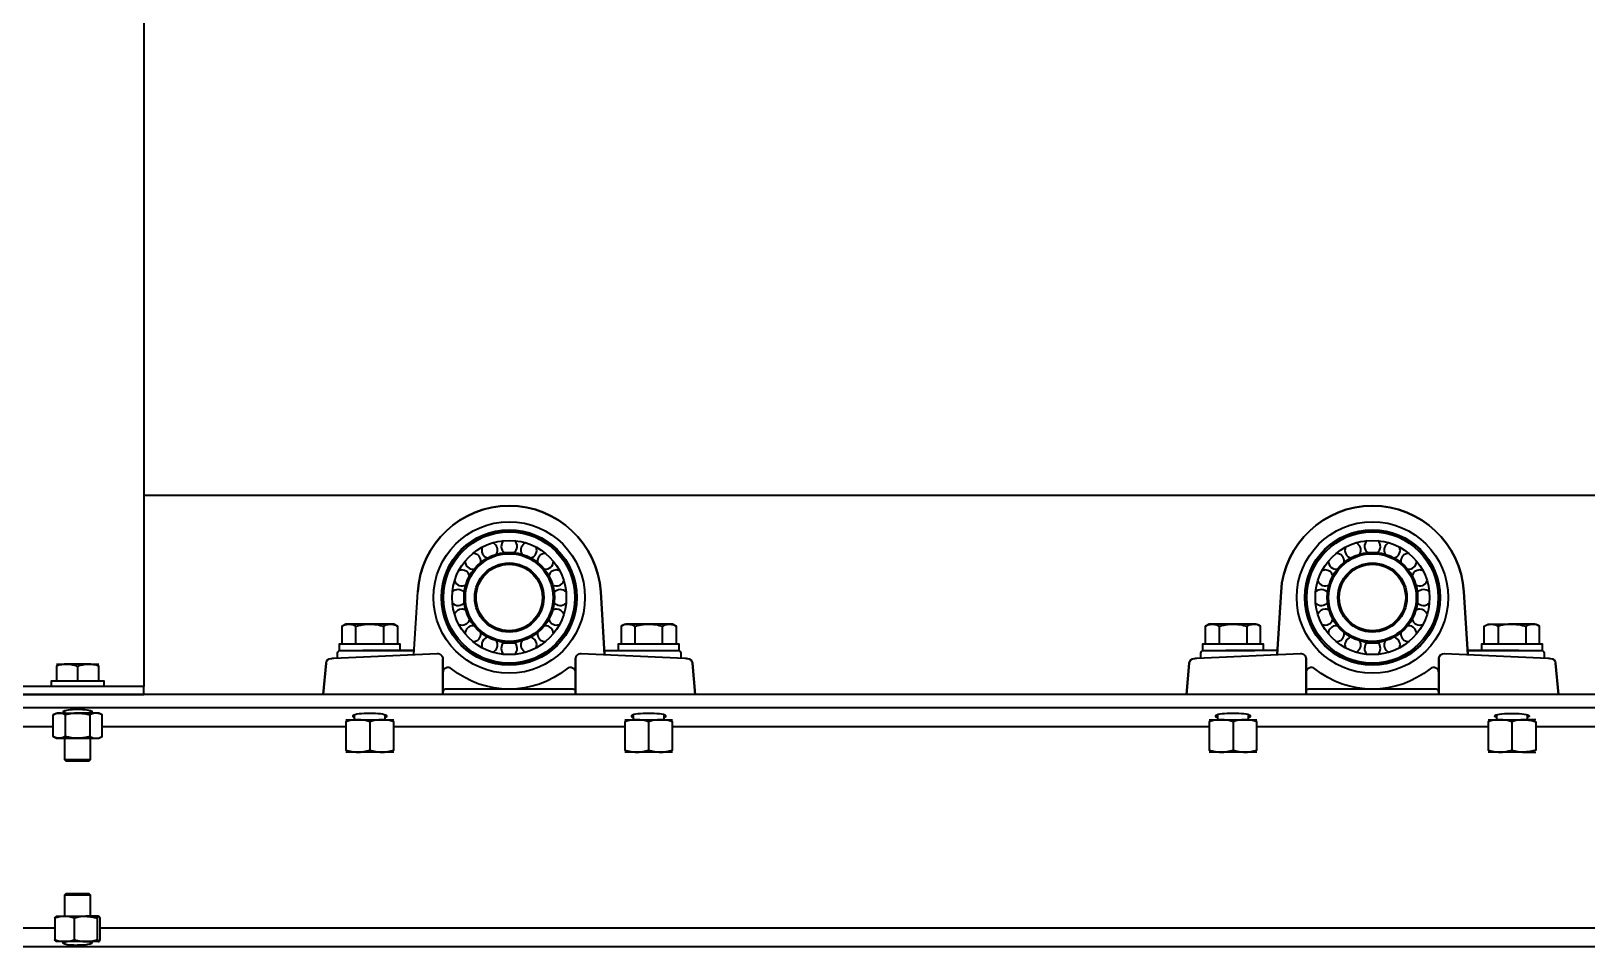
# Model space of a CAD drawing. Header units: millimetres. Extents: x -8400 to 8400, y -5940 to 5940.
# Drawn here: x -4664 to -4078, y 2646 to 2990 of the extents above; entities that cross this region are included whole.
import ezdxf

# ---------------------------------------------------------------- set-up
doc = ezdxf.new("R2010")
doc.units = ezdxf.units.MM
doc.layers.add('粗实线层', color=7, linetype='Continuous', lineweight=35)

msp = doc.modelspace()

# ---------------------------------------------------------------- linework, layer by layer
at = {"layer": '粗实线层', "linetype": 'Continuous', "lineweight": 35}
for points in [[(-4621.342, 3237.77), (-4621.342, 3237.668), (-4621.342, 3237.369), (-4621.342, 3236.892), (-4621.342, 3236.271), (-4621.342, 3235.547), (-4621.342, 3234.77), (-4621.342, 2746.77), (-4621.342, 2745.994), (-4621.342, 2745.27), (-4621.342, 2744.649), (-4621.342, 2744.172), (-4621.342, 2743.872), (-4621.342, 2743.771)], [(-4621.351, 2815.77), (-3751.358, 2815.77)], [(-4546.734, 2759.771), (-4546.734, 2766.467), (-4546.094, 2766.8), (-4545.448, 2767.054), (-4545.123, 2767.147), (-4544.796, 2767.215), (-4544.467, 2767.256), (-4544.136, 2767.27), (-4544.053, 2767.27), (-4543.971, 2767.267), (-4543.929, 2767.265), (-4543.888, 2767.262), (-4543.846, 2767.26), (-4543.805, 2767.256), (-4543.64, 2767.239), (-4543.475, 2767.215), (-4543.148, 2767.147), (-4542.822, 2767.053), (-4542.177, 2766.799), (-4541.538, 2766.467)], [(-4525.95, 2766.467), (-4527.342, 2767.27), (-4527.479, 2767.27), (-4527.885, 2767.27), (-4528.548, 2767.27), (-4529.448, 2767.27), (-4530.557, 2767.27), (-4531.842, 2767.27), (-4533.264, 2767.27), (-4534.779, 2767.27), (-4536.342, 2767.27), (-4537.905, 2767.27), (-4539.42, 2767.27), (-4540.842, 2767.27), (-4542.127, 2767.27), (-4543.236, 2767.27), (-4544.136, 2767.27), (-4544.799, 2767.27), (-4545.205, 2767.27), (-4545.342, 2767.27), (-4546.734, 2766.467)], [(-4541.538, 2759.771), (-4541.538, 2766.467), (-4540.901, 2766.642), (-4540.258, 2766.8), (-4540.096, 2766.836), (-4539.934, 2766.872), (-4539.772, 2766.906), (-4539.61, 2766.939), (-4539.285, 2767), (-4538.96, 2767.055), (-4538.308, 2767.148), (-4537.655, 2767.215), (-4536.999, 2767.256), (-4536.342, 2767.27), (-4535.682, 2767.256), (-4535.02, 2767.215), (-4534.937, 2767.207), (-4534.854, 2767.2), (-4534.771, 2767.192), (-4534.689, 2767.184), (-4534.524, 2767.166), (-4534.359, 2767.146), (-4534.031, 2767.102), (-4533.705, 2767.052), (-4533.057, 2766.935), (-4532.415, 2766.797), (-4531.778, 2766.641), (-4531.146, 2766.467), (-4531.146, 2759.771)], [(-4531.146, 2766.467), (-4530.506, 2766.8), (-4529.86, 2767.054), (-4529.535, 2767.147), (-4529.208, 2767.215), (-4528.879, 2767.256), (-4528.548, 2767.27), (-4528.465, 2767.27), (-4528.382, 2767.267), (-4528.341, 2767.265), (-4528.299, 2767.262), (-4528.258, 2767.26), (-4528.216, 2767.256), (-4528.051, 2767.239), (-4527.887, 2767.215), (-4527.559, 2767.147), (-4527.234, 2767.053), (-4526.588, 2766.799), (-4525.95, 2766.467), (-4525.95, 2759.771)], [(-4441.734, 2766.467), (-4440.342, 2767.27), (-4440.205, 2767.27), (-4439.799, 2767.27), (-4439.136, 2767.27), (-4439.467, 2767.256), (-4439.796, 2767.215), (-4440.123, 2767.147), (-4440.449, 2767.054), (-4441.094, 2766.8), (-4441.734, 2766.467), (-4441.734, 2759.771)], [(-4420.95, 2766.467), (-4422.342, 2767.27), (-4422.479, 2767.27), (-4422.885, 2767.27), (-4423.548, 2767.27), (-4424.448, 2767.27), (-4425.557, 2767.27), (-4426.842, 2767.27), (-4428.264, 2767.27), (-4429.779, 2767.27), (-4431.342, 2767.27), (-4432.905, 2767.27), (-4434.42, 2767.27), (-4435.842, 2767.27), (-4437.127, 2767.27), (-4438.236, 2767.27), (-4439.136, 2767.27), (-4439.053, 2767.27), (-4438.971, 2767.267), (-4438.929, 2767.265), (-4438.888, 2767.262), (-4438.846, 2767.26), (-4438.805, 2767.256), (-4438.64, 2767.239), (-4438.475, 2767.215), (-4438.148, 2767.147), (-4437.822, 2767.053), (-4437.177, 2766.799), (-4436.538, 2766.467), (-4436.538, 2759.771)], [(-4436.538, 2766.467), (-4435.901, 2766.642), (-4435.258, 2766.8), (-4435.096, 2766.836), (-4434.934, 2766.872), (-4434.772, 2766.906), (-4434.61, 2766.939), (-4434.285, 2767), (-4433.96, 2767.055), (-4433.308, 2767.148), (-4432.655, 2767.215), (-4431.999, 2767.256), (-4431.342, 2767.27), (-4430.682, 2767.256), (-4430.02, 2767.215), (-4429.937, 2767.207), (-4429.854, 2767.2), (-4429.771, 2767.192), (-4429.689, 2767.184), (-4429.524, 2767.166), (-4429.359, 2767.146), (-4429.031, 2767.102), (-4428.705, 2767.052), (-4428.057, 2766.935), (-4427.415, 2766.797), (-4426.778, 2766.641), (-4426.146, 2766.467)], [(-4426.146, 2759.771), (-4426.146, 2766.467), (-4425.506, 2766.8), (-4424.86, 2767.054), (-4424.535, 2767.147), (-4424.208, 2767.215), (-4423.879, 2767.256), (-4423.548, 2767.27), (-4423.465, 2767.27), (-4423.382, 2767.267), (-4423.341, 2767.265), (-4423.299, 2767.262), (-4423.258, 2767.26), (-4423.216, 2767.256), (-4423.051, 2767.239), (-4422.887, 2767.215), (-4422.559, 2767.147), (-4422.234, 2767.053), (-4421.588, 2766.799), (-4420.95, 2766.467), (-4420.95, 2759.771)], [(-4221.734, 2759.771), (-4221.734, 2766.467), (-4221.094, 2766.8), (-4220.448, 2767.054), (-4220.123, 2767.147), (-4219.796, 2767.215), (-4219.467, 2767.256), (-4219.136, 2767.27), (-4219.054, 2767.27), (-4218.971, 2767.267), (-4218.929, 2767.265), (-4218.888, 2767.262), (-4218.846, 2767.26), (-4218.805, 2767.256), (-4218.64, 2767.239), (-4218.475, 2767.215), (-4218.148, 2767.147), (-4217.822, 2767.053), (-4217.177, 2766.799), (-4216.538, 2766.467), (-4216.538, 2759.771)], [(-4200.95, 2759.771), (-4200.95, 2766.467), (-4201.588, 2766.799), (-4202.234, 2767.053), (-4202.559, 2767.147), (-4202.887, 2767.215), (-4203.051, 2767.239), (-4203.216, 2767.256), (-4203.258, 2767.26), (-4203.299, 2767.262), (-4203.341, 2767.265), (-4203.382, 2767.267), (-4203.465, 2767.27), (-4203.548, 2767.27), (-4204.448, 2767.27), (-4205.557, 2767.27), (-4206.842, 2767.27), (-4208.264, 2767.27), (-4209.779, 2767.27), (-4211.342, 2767.27), (-4212.905, 2767.27), (-4214.42, 2767.27), (-4215.842, 2767.27), (-4217.127, 2767.27), (-4218.236, 2767.27), (-4219.136, 2767.27), (-4219.799, 2767.27), (-4220.205, 2767.27), (-4220.342, 2767.27), (-4221.734, 2766.467)], [(-4216.538, 2766.467), (-4215.901, 2766.642), (-4215.258, 2766.8), (-4215.096, 2766.836), (-4214.934, 2766.872), (-4214.772, 2766.906), (-4214.61, 2766.939), (-4214.285, 2767), (-4213.96, 2767.055), (-4213.308, 2767.148), (-4212.655, 2767.215), (-4211.999, 2767.256), (-4211.342, 2767.27), (-4210.682, 2767.256), (-4210.02, 2767.215), (-4209.937, 2767.207), (-4209.854, 2767.2), (-4209.771, 2767.192), (-4209.689, 2767.184), (-4209.524, 2767.166), (-4209.359, 2767.146), (-4209.031, 2767.102), (-4208.705, 2767.052), (-4208.057, 2766.935), (-4207.415, 2766.797), (-4206.778, 2766.641), (-4206.146, 2766.467), (-4206.146, 2759.771)], [(-4206.146, 2766.467), (-4205.506, 2766.8), (-4204.86, 2767.054), (-4204.535, 2767.147), (-4204.208, 2767.215), (-4203.879, 2767.256), (-4203.548, 2767.27), (-4202.885, 2767.27), (-4202.479, 2767.27), (-4202.342, 2767.27), (-4200.95, 2766.467)], [(-4116.734, 2766.467), (-4115.342, 2767.27), (-4115.205, 2767.27), (-4114.799, 2767.27), (-4114.136, 2767.27), (-4113.236, 2767.27), (-4112.127, 2767.27), (-4110.842, 2767.27), (-4109.42, 2767.27), (-4107.905, 2767.27), (-4106.342, 2767.27), (-4107, 2767.256), (-4107.655, 2767.215), (-4108.308, 2767.148), (-4108.96, 2767.055), (-4109.285, 2767), (-4109.61, 2766.939), (-4109.772, 2766.906), (-4109.934, 2766.872), (-4110.096, 2766.836), (-4110.258, 2766.8), (-4110.901, 2766.642), (-4111.538, 2766.467), (-4111.538, 2759.771)], [(-4116.734, 2759.771), (-4116.734, 2766.467), (-4116.094, 2766.8), (-4115.449, 2767.054), (-4115.123, 2767.147), (-4114.796, 2767.215), (-4114.467, 2767.256), (-4114.136, 2767.27), (-4114.053, 2767.27), (-4113.971, 2767.267), (-4113.929, 2767.265), (-4113.888, 2767.262), (-4113.846, 2767.26), (-4113.805, 2767.256), (-4113.64, 2767.239), (-4113.475, 2767.215), (-4113.148, 2767.147), (-4112.822, 2767.053), (-4112.177, 2766.799), (-4111.538, 2766.467)], [(-4095.95, 2759.771), (-4095.95, 2766.467), (-4096.588, 2766.799), (-4097.234, 2767.053), (-4097.559, 2767.147), (-4097.887, 2767.215), (-4098.051, 2767.239), (-4098.216, 2767.256), (-4098.258, 2767.26), (-4098.299, 2767.262), (-4098.341, 2767.265), (-4098.382, 2767.267), (-4098.465, 2767.27), (-4098.548, 2767.27), (-4099.448, 2767.27), (-4100.557, 2767.27), (-4101.842, 2767.27), (-4103.264, 2767.27), (-4104.779, 2767.27), (-4106.342, 2767.27), (-4105.682, 2767.256), (-4105.02, 2767.215), (-4104.937, 2767.207), (-4104.854, 2767.2), (-4104.771, 2767.192), (-4104.689, 2767.184), (-4104.524, 2767.166), (-4104.359, 2767.146), (-4104.031, 2767.102), (-4103.705, 2767.052), (-4103.057, 2766.935), (-4102.415, 2766.797), (-4101.778, 2766.641), (-4101.146, 2766.467), (-4101.146, 2759.771)], [(-4101.146, 2766.467), (-4100.506, 2766.8), (-4099.86, 2767.054), (-4099.535, 2767.147), (-4099.208, 2767.215), (-4098.879, 2767.256), (-4098.548, 2767.27), (-4097.885, 2767.27), (-4097.479, 2767.27), (-4097.342, 2767.27), (-4095.95, 2766.467)], [(-4524.842, 2757.27), (-4524.842, 2759.771), (-4524.949, 2759.771), (-4525.268, 2759.771), (-4525.794, 2759.771), (-4526.516, 2759.771), (-4527.421, 2759.771), (-4528.493, 2759.771), (-4529.71, 2759.771), (-4531.051, 2759.771), (-4532.491, 2759.771), (-4534.002, 2759.771), (-4535.557, 2759.771), (-4537.127, 2759.771), (-4538.682, 2759.771), (-4540.193, 2759.771), (-4541.633, 2759.771), (-4542.974, 2759.771), (-4544.191, 2759.771), (-4545.263, 2759.771), (-4546.168, 2759.771), (-4546.89, 2759.771), (-4547.415, 2759.771), (-4547.735, 2759.771), (-4547.842, 2759.771), (-4547.842, 2757.27), (-4547.731, 2757.27), (-4547.4, 2757.27), (-4546.856, 2757.27), (-4546.11, 2757.27), (-4545.174, 2757.27), (-4544.069, 2757.27), (-4542.814, 2757.27), (-4541.434, 2757.27), (-4539.956, 2757.27), (-4538.409, 2757.27), (-4536.821, 2757.27), (-4535.224, 2757.27), (-4533.649, 2757.27), (-4532.126, 2757.27), (-4530.684, 2757.27), (-4529.352, 2757.27), (-4528.154, 2757.27), (-4519.661, 2757.27)], [(-4486.842, 2760.537), (-4486.842, 2760.535)], [(-4486.681, 2760.509), (-4486.442, 2760.271), (-4486.337, 2760.271), (-4486.029, 2760.271), (-4485.545, 2760.271), (-4484.922, 2760.271), (-4484.212, 2760.271), (-4483.472, 2760.271), (-4482.762, 2760.271), (-4482.139, 2760.271), (-4481.655, 2760.271), (-4481.347, 2760.271), (-4481.242, 2760.271), (-4481.003, 2760.509)], [(-4480.842, 2760.535), (-4480.842, 2760.537), (-4480.842, 2760.537)], [(-4448.023, 2757.27), (-4439.53, 2757.27), (-4438.332, 2757.27), (-4437, 2757.27), (-4435.558, 2757.27), (-4434.035, 2757.27), (-4432.459, 2757.27), (-4430.863, 2757.27), (-4429.275, 2757.27), (-4427.728, 2757.27), (-4426.25, 2757.27), (-4424.87, 2757.27), (-4423.615, 2757.27), (-4422.51, 2757.27), (-4421.574, 2757.27), (-4420.828, 2757.27), (-4420.284, 2757.27), (-4419.953, 2757.27), (-4419.842, 2757.27), (-4419.842, 2759.771), (-4419.949, 2759.771), (-4420.268, 2759.771), (-4420.794, 2759.771), (-4421.516, 2759.771), (-4422.421, 2759.771), (-4423.493, 2759.771), (-4424.71, 2759.771), (-4426.051, 2759.771), (-4427.491, 2759.771), (-4429.002, 2759.771), (-4430.557, 2759.771), (-4432.127, 2759.771), (-4433.682, 2759.771), (-4435.193, 2759.771), (-4436.633, 2759.771), (-4437.974, 2759.771), (-4439.191, 2759.771), (-4440.263, 2759.771), (-4441.168, 2759.771), (-4441.89, 2759.771), (-4442.416, 2759.771), (-4442.735, 2759.771), (-4442.842, 2759.771), (-4442.842, 2757.27)], [(-4199.842, 2757.27), (-4199.842, 2759.771), (-4199.949, 2759.771), (-4200.268, 2759.771), (-4200.794, 2759.771), (-4201.516, 2759.771), (-4202.421, 2759.771), (-4203.493, 2759.771), (-4204.71, 2759.771), (-4206.051, 2759.771), (-4207.491, 2759.771), (-4209.002, 2759.771), (-4210.557, 2759.771), (-4212.127, 2759.771), (-4213.682, 2759.771), (-4215.193, 2759.771), (-4216.633, 2759.771), (-4217.974, 2759.771), (-4219.191, 2759.771), (-4220.263, 2759.771), (-4221.168, 2759.771), (-4221.89, 2759.771), (-4222.416, 2759.771), (-4222.735, 2759.771), (-4222.842, 2759.771), (-4222.842, 2757.27), (-4222.731, 2757.27), (-4222.4, 2757.27), (-4221.856, 2757.27), (-4221.109, 2757.27), (-4220.174, 2757.27), (-4219.069, 2757.27), (-4217.814, 2757.27), (-4216.434, 2757.27), (-4214.956, 2757.27), (-4213.409, 2757.27), (-4211.821, 2757.27), (-4210.224, 2757.27), (-4208.649, 2757.27), (-4207.126, 2757.27), (-4205.684, 2757.27), (-4204.352, 2757.27), (-4203.154, 2757.27)], [(-4161.842, 2760.537), (-4161.842, 2760.535)], [(-4161.681, 2760.509), (-4161.442, 2760.271), (-4161.337, 2760.271), (-4161.029, 2760.271), (-4160.545, 2760.271), (-4159.922, 2760.271), (-4159.212, 2760.271), (-4158.472, 2760.271), (-4157.762, 2760.271), (-4157.139, 2760.271), (-4156.655, 2760.271), (-4156.347, 2760.271), (-4156.242, 2760.271), (-4156.003, 2760.509)], [(-4155.842, 2760.535), (-4155.842, 2760.537), (-4155.842, 2760.537)], [(-4114.53, 2757.27), (-4113.332, 2757.27), (-4112, 2757.27), (-4110.558, 2757.27), (-4109.034, 2757.27), (-4107.459, 2757.27), (-4105.863, 2757.27), (-4104.275, 2757.27), (-4102.728, 2757.27), (-4101.25, 2757.27), (-4099.87, 2757.27), (-4098.615, 2757.27), (-4097.51, 2757.27), (-4096.574, 2757.27), (-4095.828, 2757.27), (-4095.284, 2757.27), (-4094.953, 2757.27), (-4094.842, 2757.27), (-4094.842, 2759.771), (-4094.949, 2759.771), (-4095.268, 2759.771), (-4095.794, 2759.771), (-4096.516, 2759.771), (-4097.421, 2759.771), (-4098.493, 2759.771), (-4099.71, 2759.771), (-4101.051, 2759.771), (-4102.491, 2759.771), (-4104.002, 2759.771), (-4105.557, 2759.771), (-4107.127, 2759.771), (-4108.682, 2759.771), (-4110.193, 2759.771), (-4111.633, 2759.771), (-4112.974, 2759.771), (-4114.191, 2759.771), (-4115.263, 2759.771), (-4116.168, 2759.771), (-4116.89, 2759.771), (-4117.416, 2759.771), (-4117.735, 2759.771), (-4117.842, 2759.771), (-4117.842, 2757.27)], [(-4519.661, 2757.27), (-4538.995, 2757.27)], [(-4508.842, 2740.77), (-4508.842, 2754.169)], [(-4458.842, 2754.169), (-4458.842, 2740.77)], [(-4224.902, 2754.413), (-4185.932, 2756.168)], [(-4194.661, 2757.27), (-4213.996, 2757.27)], [(-4194.661, 2757.27), (-4203.154, 2757.27)], [(-4183.842, 2740.77), (-4183.842, 2754.169)], [(-4133.842, 2754.169), (-4133.842, 2740.77)], [(-4123.023, 2757.27), (-4114.53, 2757.27)], [(-4103.688, 2757.27), (-4123.023, 2757.27)], [(-4654.342, 2752.17), (-4654.22, 2752.17), (-4653.859, 2752.17), (-4653.27, 2752.17), (-4652.47, 2752.17), (-4651.484, 2752.17), (-4650.342, 2752.17), (-4650.851, 2752.158), (-4651.358, 2752.121), (-4651.862, 2752.061), (-4652.362, 2751.978), (-4653.357, 2751.752), (-4654.342, 2751.456), (-4654.342, 2745.77)], [(-4638.342, 2745.77), (-4638.342, 2751.456), (-4639.325, 2751.752), (-4640.319, 2751.977), (-4640.82, 2752.06), (-4641.324, 2752.121), (-4641.578, 2752.143), (-4641.832, 2752.158), (-4641.959, 2752.163), (-4642.087, 2752.167), (-4642.215, 2752.17), (-4642.342, 2752.17), (-4643.606, 2752.17), (-4644.953, 2752.17), (-4646.342, 2752.17), (-4647.731, 2752.17), (-4649.078, 2752.17), (-4650.342, 2752.17), (-4650.215, 2752.17), (-4650.087, 2752.167), (-4649.959, 2752.163), (-4649.832, 2752.158), (-4649.578, 2752.143), (-4649.324, 2752.121), (-4648.82, 2752.06), (-4648.319, 2751.977), (-4647.325, 2751.752), (-4646.342, 2751.456), (-4646.342, 2745.77)], [(-4646.342, 2751.456), (-4645.357, 2751.752), (-4644.362, 2751.978), (-4643.862, 2752.061), (-4643.358, 2752.121), (-4642.852, 2752.158), (-4642.342, 2752.17), (-4641.2, 2752.17), (-4640.214, 2752.17), (-4639.414, 2752.17), (-4638.824, 2752.17), (-4638.463, 2752.17), (-4638.342, 2752.17)], [(-4552.812, 2752.544), (-4553.842, 2740.77)], [(-4413.842, 2740.77), (-4414.872, 2752.544)], [(-4227.812, 2752.544), (-4228.842, 2740.77)], [(-4088.842, 2740.77), (-4089.872, 2752.544)], [(-4636.342, 2743.771), (-4636.342, 2745.77), (-4636.444, 2745.77), (-4636.747, 2745.77), (-4637.246, 2745.77), (-4637.929, 2745.77), (-4638.784, 2745.77), (-4639.793, 2745.77), (-4640.936, 2745.77), (-4642.188, 2745.77), (-4643.525, 2745.77), (-4644.919, 2745.77), (-4646.342, 2745.77), (-4647.765, 2745.77), (-4649.159, 2745.77), (-4650.496, 2745.77), (-4651.748, 2745.77), (-4652.891, 2745.77), (-4653.899, 2745.77), (-4654.754, 2745.77), (-4655.438, 2745.77), (-4655.937, 2745.77), (-4656.24, 2745.77), (-4656.342, 2745.77), (-4656.342, 2743.771)], [(-1771.342, 2738.337), (-1771.342, 2740.77), (-5571.342, 2740.77), (-5571.342, 2738.337)], [(-1771.342, 2735.77), (-5571.342, 2735.77)], [(-4650.961, 2733.056), (-4651.53, 2733.352), (-4652.104, 2733.578), (-4652.393, 2733.661), (-4652.683, 2733.721), (-4652.976, 2733.758), (-4653.27, 2733.771), (-4653.344, 2733.769), (-4653.417, 2733.767), (-4653.491, 2733.763), (-4653.565, 2733.758), (-4653.711, 2733.742), (-4653.858, 2733.721), (-4654.149, 2733.66), (-4654.438, 2733.577), (-4655.012, 2733.351), (-4655.58, 2733.056)], [(-4637.104, 2733.056), (-4638.342, 2733.771), (-4638.463, 2733.771), (-4638.824, 2733.771), (-4639.414, 2733.771), (-4640.214, 2733.771), (-4641.2, 2733.771), (-4642.342, 2733.771), (-4643.606, 2733.771), (-4644.953, 2733.771), (-4646.342, 2733.771), (-4646.926, 2733.758), (-4647.509, 2733.722), (-4648.09, 2733.661), (-4648.669, 2733.579), (-4648.958, 2733.53), (-4649.247, 2733.476), (-4649.391, 2733.447), (-4649.535, 2733.416), (-4649.679, 2733.385), (-4649.823, 2733.352), (-4650.395, 2733.212), (-4650.961, 2733.056), (-4650.961, 2724.985), (-4651.529, 2724.689), (-4652.102, 2724.463), (-4652.391, 2724.381), (-4652.683, 2724.32), (-4652.829, 2724.299), (-4652.976, 2724.283), (-4653.049, 2724.277), (-4653.123, 2724.273), (-4653.197, 2724.271), (-4653.27, 2724.27), (-4653.564, 2724.283), (-4653.857, 2724.32), (-4654.148, 2724.38), (-4654.437, 2724.463), (-4655.011, 2724.689), (-4655.58, 2724.985), (-4655.58, 2733.056), (-4654.342, 2733.771), (-4654.22, 2733.771), (-4653.859, 2733.771), (-4653.27, 2733.771), (-4652.47, 2733.771), (-4651.484, 2733.771), (-4650.342, 2733.771), (-4649.078, 2733.771), (-4647.731, 2733.771), (-4646.342, 2733.771), (-4645.755, 2733.758), (-4645.167, 2733.721), (-4645.093, 2733.714), (-4645.019, 2733.708), (-4644.946, 2733.701), (-4644.872, 2733.693), (-4644.726, 2733.677), (-4644.579, 2733.659), (-4644.288, 2733.621), (-4643.998, 2733.576), (-4643.422, 2733.472), (-4642.851, 2733.35), (-4642.285, 2733.21), (-4641.723, 2733.056), (-4641.723, 2724.985), (-4642.285, 2724.83), (-4642.851, 2724.691), (-4643.422, 2724.568), (-4643.998, 2724.465), (-4644.288, 2724.42), (-4644.579, 2724.381), (-4644.726, 2724.363), (-4644.872, 2724.348), (-4644.946, 2724.34), (-4645.019, 2724.333), (-4645.093, 2724.326), (-4645.167, 2724.32), (-4645.755, 2724.283), (-4646.342, 2724.27), (-4646.926, 2724.283), (-4647.509, 2724.319), (-4648.09, 2724.379), (-4648.669, 2724.462), (-4648.958, 2724.511), (-4649.247, 2724.565), (-4649.391, 2724.594), (-4649.535, 2724.625), (-4649.679, 2724.656), (-4649.823, 2724.689), (-4650.395, 2724.829), (-4650.961, 2724.985)], [(-4651.208, 2734.605), (-4651.208, 2733.77)], [(-4641.723, 2724.985), (-4641.154, 2724.689), (-4640.58, 2724.463), (-4640.291, 2724.38), (-4640, 2724.32), (-4639.708, 2724.283), (-4639.414, 2724.27), (-4639.34, 2724.271), (-4639.267, 2724.273), (-4639.193, 2724.277), (-4639.119, 2724.283), (-4638.972, 2724.299), (-4638.826, 2724.32), (-4638.535, 2724.381), (-4638.246, 2724.463), (-4637.672, 2724.689), (-4637.104, 2724.985), (-4637.104, 2733.056), (-4637.673, 2733.352), (-4638.247, 2733.578), (-4638.536, 2733.661), (-4638.827, 2733.721), (-4639.12, 2733.758), (-4639.414, 2733.771), (-4639.487, 2733.769), (-4639.561, 2733.767), (-4639.635, 2733.763), (-4639.708, 2733.758), (-4639.855, 2733.742), (-4640.001, 2733.721), (-4640.293, 2733.66), (-4640.582, 2733.577), (-4641.155, 2733.351), (-4641.723, 2733.056)], [(-4641.476, 2733.77), (-4641.476, 2734.605)], [(-4545.342, 2731.27), (-4545.205, 2731.27), (-4544.799, 2731.27), (-4544.136, 2731.27), (-4543.236, 2731.27), (-4542.127, 2731.27), (-4540.842, 2731.27), (-4540.985, 2731.27), (-4541.129, 2731.267), (-4541.201, 2731.265), (-4541.273, 2731.262), (-4541.344, 2731.26), (-4541.416, 2731.256), (-4541.702, 2731.239), (-4541.987, 2731.215), (-4542.554, 2731.147), (-4543.118, 2731.053), (-4544.236, 2730.799), (-4545.342, 2730.467), (-4545.342, 2719.874), (-4544.233, 2719.541), (-4543.115, 2719.287), (-4542.552, 2719.194), (-4541.985, 2719.126), (-4541.415, 2719.084), (-4540.842, 2719.07), (-4540.699, 2719.071), (-4540.555, 2719.074), (-4540.483, 2719.076), (-4540.411, 2719.078), (-4540.34, 2719.081), (-4540.268, 2719.084), (-4539.982, 2719.102), (-4539.697, 2719.126), (-4539.13, 2719.194), (-4538.566, 2719.287), (-4537.448, 2719.541), (-4536.342, 2719.874)], [(-4542.192, 2733.082), (-4542.192, 2731.27)], [(-4536.342, 2730.467), (-4537.45, 2730.8), (-4538.569, 2731.054), (-4539.132, 2731.147), (-4539.699, 2731.215), (-4540.269, 2731.256), (-4540.842, 2731.27), (-4539.42, 2731.27), (-4537.905, 2731.27), (-4536.342, 2731.27), (-4534.779, 2731.27), (-4533.264, 2731.27), (-4531.842, 2731.27), (-4530.557, 2731.27), (-4529.448, 2731.27), (-4528.548, 2731.27), (-4527.885, 2731.27), (-4527.479, 2731.27), (-4527.342, 2731.27)], [(-4530.491, 2731.27), (-4530.491, 2733.082)], [(-4440.342, 2731.27), (-4440.205, 2731.27), (-4439.799, 2731.27), (-4439.136, 2731.27), (-4438.236, 2731.27), (-4437.127, 2731.27), (-4435.842, 2731.27), (-4435.985, 2731.27), (-4436.129, 2731.267), (-4436.201, 2731.265), (-4436.272, 2731.262), (-4436.344, 2731.26), (-4436.416, 2731.256), (-4436.702, 2731.239), (-4436.987, 2731.215), (-4437.554, 2731.147), (-4438.118, 2731.053), (-4439.236, 2730.799), (-4440.342, 2730.467), (-4440.342, 2719.874), (-4439.234, 2719.541), (-4438.115, 2719.287), (-4437.552, 2719.194), (-4436.985, 2719.126), (-4436.415, 2719.084), (-4435.842, 2719.07), (-4435.699, 2719.071), (-4435.555, 2719.074), (-4435.483, 2719.076), (-4435.411, 2719.078), (-4435.34, 2719.081), (-4435.268, 2719.084), (-4434.982, 2719.102), (-4434.697, 2719.126), (-4434.13, 2719.194), (-4433.566, 2719.287), (-4432.448, 2719.541), (-4431.342, 2719.874)], [(-4437.192, 2733.082), (-4437.192, 2731.27)], [(-4431.342, 2730.467), (-4431.342, 2719.874), (-4430.233, 2719.541), (-4429.115, 2719.287), (-4428.552, 2719.194), (-4427.985, 2719.126), (-4427.415, 2719.084), (-4426.842, 2719.07), (-4426.699, 2719.071), (-4426.555, 2719.074), (-4426.483, 2719.076), (-4426.411, 2719.078), (-4426.34, 2719.081), (-4426.268, 2719.084), (-4425.982, 2719.102), (-4425.697, 2719.126), (-4425.13, 2719.194), (-4424.566, 2719.287), (-4423.448, 2719.541), (-4422.342, 2719.874), (-4422.342, 2730.467), (-4423.451, 2730.8), (-4424.569, 2731.054), (-4425.132, 2731.147), (-4425.699, 2731.215), (-4426.269, 2731.256), (-4426.842, 2731.27), (-4426.985, 2731.27), (-4427.129, 2731.267), (-4427.201, 2731.265), (-4427.272, 2731.262), (-4427.344, 2731.26), (-4427.416, 2731.256), (-4427.702, 2731.239), (-4427.987, 2731.215), (-4428.554, 2731.147), (-4429.118, 2731.053), (-4430.235, 2730.799), (-4431.342, 2730.467), (-4432.451, 2730.8), (-4433.569, 2731.054), (-4434.132, 2731.147), (-4434.699, 2731.215), (-4435.269, 2731.256), (-4435.842, 2731.27), (-4434.42, 2731.27), (-4432.905, 2731.27), (-4431.342, 2731.27), (-4429.779, 2731.27), (-4428.264, 2731.27), (-4426.842, 2731.27), (-4425.557, 2731.27), (-4424.448, 2731.27), (-4423.548, 2731.27), (-4422.885, 2731.27), (-4422.479, 2731.27), (-4422.342, 2731.27)], [(-4425.491, 2731.27), (-4425.491, 2733.082)], [(-4220.342, 2731.27), (-4220.205, 2731.27), (-4219.799, 2731.27), (-4219.136, 2731.27), (-4218.236, 2731.27), (-4217.127, 2731.27), (-4215.842, 2731.27), (-4215.985, 2731.27), (-4216.129, 2731.267), (-4216.201, 2731.265), (-4216.272, 2731.262), (-4216.344, 2731.26), (-4216.416, 2731.256), (-4216.702, 2731.239), (-4216.987, 2731.215), (-4217.554, 2731.147), (-4218.118, 2731.053), (-4219.236, 2730.799), (-4220.342, 2730.467), (-4220.342, 2719.874), (-4219.233, 2719.541), (-4218.115, 2719.287), (-4217.552, 2719.194), (-4216.985, 2719.126), (-4216.415, 2719.084), (-4215.842, 2719.07), (-4215.699, 2719.071), (-4215.555, 2719.074), (-4215.483, 2719.076), (-4215.411, 2719.078), (-4215.34, 2719.081), (-4215.268, 2719.084), (-4214.982, 2719.102), (-4214.697, 2719.126), (-4214.13, 2719.194), (-4213.566, 2719.287), (-4212.448, 2719.541), (-4211.342, 2719.874)], [(-4217.193, 2733.082), (-4217.193, 2731.27)], [(-4211.342, 2730.467), (-4212.45, 2730.8), (-4213.569, 2731.054), (-4214.132, 2731.147), (-4214.699, 2731.215), (-4215.269, 2731.256), (-4215.842, 2731.27), (-4214.42, 2731.27), (-4212.905, 2731.27), (-4211.342, 2731.27), (-4209.779, 2731.27), (-4208.264, 2731.27), (-4206.842, 2731.27), (-4205.557, 2731.27), (-4204.448, 2731.27), (-4203.548, 2731.27), (-4202.885, 2731.27), (-4202.479, 2731.27), (-4202.342, 2731.27)], [(-4205.491, 2731.27), (-4205.491, 2733.082)], [(-4115.342, 2731.27), (-4115.205, 2731.27), (-4114.799, 2731.27), (-4114.136, 2731.27), (-4113.236, 2731.27), (-4112.127, 2731.27), (-4110.842, 2731.27), (-4110.985, 2731.27), (-4111.129, 2731.267), (-4111.201, 2731.265), (-4111.273, 2731.262), (-4111.344, 2731.26), (-4111.416, 2731.256), (-4111.702, 2731.239), (-4111.987, 2731.215), (-4112.554, 2731.147), (-4113.118, 2731.053), (-4114.236, 2730.799), (-4115.342, 2730.467), (-4115.342, 2719.874), (-4114.233, 2719.541), (-4113.115, 2719.287), (-4112.552, 2719.194), (-4111.985, 2719.126), (-4111.415, 2719.084), (-4110.842, 2719.07), (-4112.127, 2719.07), (-4113.236, 2719.07), (-4114.136, 2719.07), (-4114.799, 2719.07), (-4115.205, 2719.07), (-4115.342, 2719.07)], [(-4112.193, 2732.195), (-4112.598, 2732.362), (-4112.81, 2732.538), (-4112.823, 2732.716), (-4112.636, 2732.892), (-4112.255, 2733.061), (-4111.692, 2733.216), (-4110.964, 2733.354), (-4110.094, 2733.47), (-4109.108, 2733.56), (-4108.036, 2733.621), (-4106.913, 2733.652), (-4105.771, 2733.652), (-4104.648, 2733.621), (-4103.576, 2733.56), (-4102.59, 2733.47), (-4101.72, 2733.354), (-4100.992, 2733.216), (-4100.429, 2733.061), (-4100.048, 2732.892), (-4099.861, 2732.716), (-4099.874, 2732.538), (-4100.086, 2732.362), (-4100.491, 2732.195)], [(-4112.192, 2733.082), (-4112.192, 2731.27)], [(-4097.342, 2731.27), (-4097.479, 2731.27), (-4097.885, 2731.27), (-4098.548, 2731.27), (-4099.448, 2731.27), (-4100.557, 2731.27), (-4101.842, 2731.27), (-4101.269, 2731.256), (-4100.699, 2731.215), (-4100.132, 2731.147), (-4099.569, 2731.054), (-4098.45, 2730.8), (-4097.342, 2730.467), (-4097.342, 2719.874), (-4098.448, 2719.541), (-4099.566, 2719.287), (-4100.13, 2719.194), (-4100.697, 2719.126), (-4100.982, 2719.102), (-4101.268, 2719.084), (-4101.34, 2719.081), (-4101.412, 2719.078), (-4101.483, 2719.076), (-4101.555, 2719.074), (-4101.699, 2719.071), (-4101.842, 2719.07), (-4103.264, 2719.07), (-4104.779, 2719.07), (-4106.342, 2719.07), (-4107.905, 2719.07), (-4109.42, 2719.07), (-4110.842, 2719.07), (-4110.699, 2719.071), (-4110.555, 2719.074), (-4110.483, 2719.076), (-4110.411, 2719.078), (-4110.34, 2719.081), (-4110.268, 2719.084), (-4109.982, 2719.102), (-4109.697, 2719.126), (-4109.13, 2719.194), (-4108.566, 2719.287), (-4107.448, 2719.541), (-4106.342, 2719.874)], [(-4106.342, 2730.467), (-4106.342, 2719.874), (-4105.233, 2719.541), (-4104.115, 2719.287), (-4103.552, 2719.194), (-4102.985, 2719.126), (-4102.415, 2719.084), (-4101.842, 2719.07), (-4100.557, 2719.07), (-4099.448, 2719.07), (-4098.548, 2719.07), (-4097.885, 2719.07), (-4097.479, 2719.07), (-4097.342, 2719.07)], [(-4100.491, 2731.27), (-4100.491, 2733.082)], [(-4747.336, 2728.771), (-4655.542, 2728.771)], [(-4655.58, 2724.985), (-4654.342, 2724.27), (-4654.22, 2724.27), (-4653.859, 2724.27), (-4653.27, 2724.27), (-4652.47, 2724.27), (-4651.484, 2724.27), (-4650.342, 2724.27), (-4649.078, 2724.27), (-4647.731, 2724.27), (-4646.342, 2724.27), (-4644.953, 2724.27), (-4643.606, 2724.27), (-4642.342, 2724.27), (-4641.2, 2724.27), (-4640.214, 2724.27), (-4639.414, 2724.27), (-4638.824, 2724.27), (-4638.463, 2724.27), (-4638.342, 2724.27), (-4637.104, 2724.985)], [(-4651.208, 2724.27), (-4651.208, 2716.257), (-4650.721, 2715.77), (-4650.612, 2715.77), (-4650.288, 2715.77), (-4649.766, 2715.77), (-4649.072, 2715.77), (-4648.242, 2715.77), (-4647.316, 2715.77), (-4646.342, 2715.77), (-4645.367, 2715.77), (-4644.442, 2715.77), (-4643.611, 2715.77), (-4642.918, 2715.77), (-4642.396, 2715.77), (-4642.072, 2715.77), (-4641.963, 2715.77), (-4641.476, 2716.257), (-4641.476, 2724.27)], [(-4637.076, 2728.771), (-4545.283, 2728.771)], [(-4527.292, 2728.771), (-4440.308, 2728.771)], [(-4422.317, 2728.771), (-4220.323, 2728.771)], [(-4202.332, 2728.771), (-4115.289, 2728.771)], [(-4097.298, 2728.771), (-3895.304, 2728.771)], [(-4527.342, 2719.07), (-4527.479, 2719.07), (-4527.885, 2719.07), (-4528.548, 2719.07), (-4529.448, 2719.07), (-4530.557, 2719.07), (-4531.842, 2719.07), (-4533.264, 2719.07), (-4534.779, 2719.07), (-4536.342, 2719.07), (-4537.905, 2719.07), (-4539.42, 2719.07), (-4540.842, 2719.07), (-4542.127, 2719.07), (-4543.236, 2719.07), (-4544.136, 2719.07), (-4544.799, 2719.07), (-4545.205, 2719.07), (-4545.342, 2719.07)], [(-4422.342, 2719.07), (-4422.479, 2719.07), (-4422.885, 2719.07), (-4423.548, 2719.07), (-4424.448, 2719.07), (-4425.557, 2719.07), (-4426.842, 2719.07), (-4428.264, 2719.07), (-4429.779, 2719.07), (-4431.342, 2719.07), (-4432.905, 2719.07), (-4434.42, 2719.07), (-4435.842, 2719.07), (-4437.127, 2719.07), (-4438.236, 2719.07), (-4439.136, 2719.07), (-4439.799, 2719.07), (-4440.205, 2719.07), (-4440.342, 2719.07)], [(-4202.342, 2719.07), (-4202.479, 2719.07), (-4202.885, 2719.07), (-4203.548, 2719.07), (-4204.448, 2719.07), (-4205.557, 2719.07), (-4206.842, 2719.07), (-4208.264, 2719.07), (-4209.779, 2719.07), (-4211.342, 2719.07), (-4212.905, 2719.07), (-4214.42, 2719.07), (-4215.842, 2719.07), (-4217.127, 2719.07), (-4218.236, 2719.07), (-4219.136, 2719.07), (-4219.799, 2719.07), (-4220.205, 2719.07), (-4220.342, 2719.07)], [(-4651.208, 2716.257), (-4651.102, 2716.257), (-4650.787, 2716.257), (-4650.279, 2716.257), (-4649.598, 2716.257), (-4648.775, 2716.257), (-4647.846, 2716.257), (-4646.851, 2716.257), (-4645.833, 2716.257), (-4644.838, 2716.257), (-4643.909, 2716.257), (-4643.086, 2716.257), (-4642.405, 2716.257), (-4641.897, 2716.257), (-4641.582, 2716.257), (-4641.476, 2716.257)], [(-4641.476, 2657.27), (-4641.476, 2665.284), (-4641.963, 2665.77), (-4642.077, 2665.77), (-4642.414, 2665.77), (-4642.956, 2665.77), (-4643.675, 2665.77), (-4644.534, 2665.77), (-4645.487, 2665.77), (-4646.484, 2665.77), (-4647.474, 2665.77), (-4648.405, 2665.77), (-4649.228, 2665.77), (-4649.901, 2665.77), (-4650.387, 2665.77), (-4650.637, 2665.77), (-4650.721, 2665.77), (-4651.208, 2665.284), (-4651.208, 2657.27)], [(-4641.476, 2665.284), (-4641.584, 2665.284), (-4641.905, 2665.284), (-4642.422, 2665.284), (-4643.115, 2665.284), (-4643.951, 2665.284), (-4644.893, 2665.284), (-4645.901, 2665.284), (-4646.927, 2665.284), (-4647.928, 2665.284), (-4648.858, 2665.284), (-4649.676, 2665.284), (-4650.346, 2665.284), (-4650.837, 2665.284), (-4651.114, 2665.284), (-4651.208, 2665.284)], [(-4654.875, 2656.556), (-4654.727, 2656.852), (-4654.578, 2657.078), (-4654.502, 2657.161), (-4654.427, 2657.221), (-4654.411, 2657.231)], [(-4654.414, 2657.229), (-4654.342, 2657.27), (-4654.208, 2657.27), (-4653.81, 2657.27), (-4653.162, 2657.27), (-4652.285, 2657.27), (-4651.21, 2657.27), (-4650.033, 2657.27), (-4648.745, 2657.27), (-4647.383, 2657.27), (-4645.99, 2657.27), (-4644.607, 2657.27), (-4643.278, 2657.27), (-4643.817, 2657.258), (-4644.356, 2657.221), (-4644.892, 2657.161), (-4645.427, 2657.079), (-4645.694, 2657.03), (-4645.961, 2656.975), (-4646.094, 2656.946), (-4646.227, 2656.916), (-4646.36, 2656.885), (-4646.493, 2656.852), (-4647.021, 2656.711), (-4647.544, 2656.556)], [(-4639.011, 2656.556), (-4638.863, 2656.852), (-4638.714, 2657.077), (-4638.639, 2657.161), (-4638.563, 2657.221), (-4638.525, 2657.243), (-4638.487, 2657.258), (-4638.467, 2657.263), (-4638.448, 2657.267), (-4638.429, 2657.27), (-4638.41, 2657.27), (-4638.711, 2657.27), (-4639.244, 2657.27), (-4639.993, 2657.27), (-4640.935, 2657.27), (-4642.041, 2657.27), (-4643.278, 2657.27), (-4642.736, 2657.258), (-4642.192, 2657.221), (-4642.124, 2657.214), (-4642.056, 2657.207), (-4641.988, 2657.201), (-4641.92, 2657.193), (-4641.785, 2657.177), (-4641.649, 2657.16), (-4641.38, 2657.121), (-4641.112, 2657.077), (-4640.58, 2656.973), (-4640.053, 2656.85), (-4639.53, 2656.711), (-4639.011, 2656.556), (-4639.011, 2648.485)], [(-4638.41, 2647.77), (-4638.391, 2647.771), (-4638.372, 2647.774), (-4638.353, 2647.777), (-4638.333, 2647.783), (-4638.295, 2647.798), (-4638.257, 2647.82), (-4638.181, 2647.88), (-4638.106, 2647.963), (-4637.957, 2648.189), (-4637.809, 2648.485), (-4637.809, 2656.556), (-4637.957, 2656.852), (-4638.106, 2657.078), (-4638.182, 2657.161), (-4638.257, 2657.221), (-4638.333, 2657.258), (-4638.41, 2657.27)], [(-4654.829, 2652.77), (-5528.295, 2652.77)], [(-4647.544, 2648.485), (-4647.021, 2648.329), (-4646.493, 2648.188), (-4646.36, 2648.156), (-4646.227, 2648.124), (-4646.094, 2648.095), (-4645.961, 2648.066), (-4645.694, 2648.011), (-4645.427, 2647.962), (-4644.892, 2647.88), (-4644.356, 2647.819), (-4643.817, 2647.782), (-4643.278, 2647.77), (-4644.607, 2647.77), (-4645.99, 2647.77), (-4647.383, 2647.77), (-4648.745, 2647.77), (-4650.033, 2647.77), (-4651.21, 2647.77), (-4652.238, 2647.77), (-4653.087, 2647.77), (-4653.732, 2647.77), (-4654.152, 2647.77), (-4654.334, 2647.77), (-4654.274, 2647.77), (-4654.293, 2647.771), (-4654.312, 2647.774), (-4654.332, 2647.777), (-4654.351, 2647.783), (-4654.389, 2647.798), (-4654.427, 2647.82), (-4654.503, 2647.88), (-4654.578, 2647.963), (-4654.727, 2648.189), (-4654.875, 2648.485)], [(-4651.208, 2647.77), (-4651.208, 2646.935)], [(-4641.476, 2646.935), (-4641.476, 2647.77)], [(-3699.842, 2652.77), (-4637.789, 2652.77)], [(-1771.342, 2645.77), (-5571.342, 2645.77)]]:
    msp.add_lwpolyline(points, dxfattribs=at)
for points in [[(-4519.755, 2755.77), (-4518.275, 2779.426, -0.9393657), (-4449.409, 2779.426), (-4447.929, 2755.77)], [(-4447.929, 2755.77), (-4449.409, 2779.426, 0.9393657), (-4518.274, 2779.425)], [(-4194.755, 2755.77), (-4193.275, 2779.426, -0.9393667), (-4124.409, 2779.426), (-4122.929, 2755.77)], [(-4122.929, 2755.77), (-4124.409, 2779.425, 0.9393667), (-4193.275, 2779.426), (-4194.755, 2755.77)], [(-4498.741, 2785.457, 0.3352779), (-4501.627, 2787.637, 0.1016656), (-4502.81, 2787.394)], [(-4464.874, 2787.394, 0.1016788), (-4466.057, 2787.637, 0.3352514), (-4468.943, 2785.457)], [(-4173.741, 2785.457, 0.3352568), (-4176.627, 2787.637, 0.1016743), (-4177.809, 2787.394)], [(-4139.875, 2787.394, 0.1016656), (-4141.057, 2787.637, 0.3352647), (-4143.943, 2785.457)], [(-4500.74, 2779.132, 0.2292277), (-4503.092, 2780.27, 0.2021958), (-4505.24, 2779.365)], [(-4462.444, 2779.365, 0.2021825), (-4464.592, 2780.27, 0.2292061), (-4466.944, 2779.132)], [(-4175.74, 2779.132, 0.2292145), (-4178.092, 2780.27, 0.2021873), (-4180.24, 2779.365)], [(-4137.444, 2779.365, 0.2021873), (-4139.592, 2780.27, 0.2292145), (-4141.944, 2779.132)], [(-4500.166, 2772.524, 0.127855), (-4501.627, 2772.903, 0.3067853), (-4504.413, 2771.017)], [(-4463.271, 2771.017, 0.3067853), (-4466.057, 2772.903, 0.127855), (-4467.518, 2772.524)], [(-4175.166, 2772.524, 0.1278596), (-4176.627, 2772.903, 0.30678), (-4179.412, 2771.017)], [(-4138.271, 2771.017, 0.3067853), (-4141.057, 2772.903, 0.127855), (-4142.518, 2772.524)], [(-4497.107, 2766.639, 0.0290835), (-4497.454, 2766.659, 0.4142046), (-4500.454, 2763.659)], [(-4467.23, 2763.621, 0.4142148), (-4470.23, 2766.659, 0.0290835), (-4470.577, 2766.639)], [(-4172.107, 2766.639, 0.0290835), (-4172.454, 2766.659, 0.4142178), (-4175.454, 2763.659)], [(-4142.23, 2763.621, 0.4142148), (-4145.23, 2766.659, 0.0290614), (-4145.577, 2766.639)], [(-4553.842, 2740.77), (-4552.812, 2752.544, -0.3759804), (-4550.909, 2754.368), (-4550.774, 2754.374), (-4550.406, 2754.391), (-4549.902, 2754.413), (-4510.932, 2756.168, -0.4275617), (-4508.842, 2754.169), (-4508.842, 2740.77)], [(-4547.57, 2757.27, 0.4142324), (-4548.57, 2756.27), (-4548.57, 2754.474)], [(-4458.842, 2740.77), (-4458.842, 2754.168, -0.4276233), (-4456.752, 2756.168), (-4417.782, 2754.413), (-4417.278, 2754.391), (-4416.91, 2754.374), (-4416.775, 2754.368, -0.3759804), (-4414.872, 2752.544), (-4413.842, 2740.77)], [(-4419.114, 2754.474), (-4419.114, 2756.27, 0.4142105), (-4420.114, 2757.27)], [(-4228.842, 2740.77), (-4227.812, 2752.544, -0.376022), (-4225.909, 2754.368), (-4225.774, 2754.374), (-4225.406, 2754.391), (-4224.902, 2754.413), (-4185.932, 2756.168, -0.4275524), (-4183.842, 2754.169), (-4183.842, 2740.77)], [(-4222.57, 2757.27, 0.4142105), (-4223.57, 2756.27), (-4223.57, 2754.474)], [(-4133.842, 2740.77), (-4133.842, 2754.169, -0.0106027), (-4133.84, 2754.259, -0.4141896), (-4131.752, 2756.168), (-4092.782, 2754.413), (-4092.278, 2754.391), (-4091.909, 2754.374), (-4091.775, 2754.368, -0.3759804), (-4089.872, 2752.544), (-4088.842, 2740.77)], [(-4094.114, 2754.474), (-4094.114, 2756.27, 0.4142502), (-4095.114, 2757.27)], [(-4458.842, 2748.929, 0.631336), (-4462.102, 2750.482, -0.3547133), (-4505.582, 2750.481, 0.6313055), (-4508.842, 2748.929)], [(-4458.842, 2748.929, 0.631336), (-4462.102, 2750.481, -0.3547133), (-4505.582, 2750.482, 0.6313055), (-4508.842, 2748.929)], [(-4133.842, 2748.929, 0.6313653), (-4137.102, 2750.481, -0.3547124), (-4180.582, 2750.481, 0.6313055), (-4183.842, 2748.929)], [(-4133.842, 2748.929, 0.6313653), (-4137.102, 2750.481, -0.3547124), (-4180.582, 2750.482, 0.6313055), (-4183.842, 2748.929)], [(-4458.842, 2741.77, 0.4141708), (-4459.842, 2742.77), (-4483.842, 2742.77), (-4507.842, 2742.77, 0.4142105), (-4508.842, 2741.77)], [(-4133.842, 2741.77, 0.4142105), (-4134.842, 2742.77), (-4158.842, 2742.77), (-4182.842, 2742.77, 0.4141927), (-4183.842, 2741.77)]]:
    msp.add_lwpolyline(points, format="xyb", dxfattribs=at)
for points in [[(-4621.342, 2740.77), (-4621.342, 2743.771), (-4671.342, 2743.771), (-4671.342, 2740.77)], [(-4536.342, 2730.467), (-4536.342, 2719.874), (-4535.233, 2719.541), (-4534.115, 2719.287), (-4533.552, 2719.194), (-4532.985, 2719.126), (-4532.415, 2719.084), (-4531.842, 2719.07), (-4531.699, 2719.071), (-4531.555, 2719.074), (-4531.483, 2719.076), (-4531.411, 2719.078), (-4531.34, 2719.081), (-4531.268, 2719.084), (-4530.982, 2719.102), (-4530.697, 2719.126), (-4530.13, 2719.194), (-4529.566, 2719.287), (-4528.448, 2719.541), (-4527.342, 2719.874), (-4527.342, 2730.467), (-4528.45, 2730.8), (-4529.569, 2731.054), (-4530.132, 2731.147), (-4530.699, 2731.215), (-4531.269, 2731.256), (-4531.842, 2731.27), (-4531.985, 2731.27), (-4532.129, 2731.267), (-4532.201, 2731.265), (-4532.272, 2731.262), (-4532.344, 2731.26), (-4532.416, 2731.256), (-4532.702, 2731.239), (-4532.987, 2731.215), (-4533.554, 2731.147), (-4534.118, 2731.053), (-4535.236, 2730.799)], [(-4211.342, 2730.467), (-4211.342, 2719.874), (-4210.233, 2719.541), (-4209.115, 2719.287), (-4208.552, 2719.194), (-4207.985, 2719.126), (-4207.415, 2719.084), (-4206.842, 2719.07), (-4206.699, 2719.071), (-4206.555, 2719.074), (-4206.483, 2719.076), (-4206.412, 2719.078), (-4206.34, 2719.081), (-4206.268, 2719.084), (-4205.982, 2719.102), (-4205.697, 2719.126), (-4205.13, 2719.194), (-4204.566, 2719.287), (-4203.448, 2719.541), (-4202.342, 2719.874), (-4202.342, 2730.467), (-4203.45, 2730.8), (-4204.569, 2731.054), (-4205.132, 2731.147), (-4205.699, 2731.215), (-4206.269, 2731.256), (-4206.842, 2731.27), (-4206.985, 2731.27), (-4207.129, 2731.267), (-4207.201, 2731.265), (-4207.272, 2731.262), (-4207.344, 2731.26), (-4207.416, 2731.256), (-4207.702, 2731.239), (-4207.987, 2731.215), (-4208.554, 2731.147), (-4209.118, 2731.053), (-4210.236, 2730.799)], [(-4110.842, 2731.27), (-4109.42, 2731.27), (-4107.905, 2731.27), (-4106.342, 2731.27), (-4104.779, 2731.27), (-4103.264, 2731.27), (-4101.842, 2731.27), (-4101.985, 2731.27), (-4102.129, 2731.267), (-4102.201, 2731.265), (-4102.272, 2731.262), (-4102.344, 2731.26), (-4102.416, 2731.256), (-4102.702, 2731.239), (-4102.987, 2731.215), (-4103.554, 2731.147), (-4104.118, 2731.053), (-4105.236, 2730.799), (-4106.342, 2730.467), (-4107.45, 2730.8), (-4108.569, 2731.054), (-4109.132, 2731.147), (-4109.699, 2731.215), (-4110.269, 2731.256)], [(-4647.544, 2656.556), (-4648.447, 2656.852), (-4649.358, 2657.078), (-4649.817, 2657.161), (-4650.278, 2657.221), (-4650.743, 2657.258), (-4651.21, 2657.27), (-4651.326, 2657.27), (-4651.443, 2657.267), (-4651.56, 2657.263), (-4651.677, 2657.258), (-4651.91, 2657.243), (-4652.142, 2657.221), (-4652.604, 2657.161), (-4653.063, 2657.077), (-4653.974, 2656.852), (-4654.875, 2656.556), (-4654.875, 2648.485), (-4653.972, 2648.188), (-4653.061, 2647.963), (-4652.602, 2647.88), (-4652.141, 2647.82), (-4651.676, 2647.783), (-4651.21, 2647.77), (-4651.093, 2647.771), (-4650.976, 2647.774), (-4650.859, 2647.777), (-4650.742, 2647.783), (-4650.509, 2647.798), (-4650.277, 2647.82), (-4649.815, 2647.88), (-4649.356, 2647.963), (-4648.445, 2648.189), (-4647.544, 2648.485)], [(-4639.011, 2648.485), (-4638.863, 2648.188), (-4638.714, 2647.963), (-4638.638, 2647.88), (-4638.563, 2647.82), (-4638.487, 2647.783), (-4638.41, 2647.77), (-4638.711, 2647.77), (-4639.244, 2647.77), (-4639.993, 2647.77), (-4640.935, 2647.77), (-4642.041, 2647.77), (-4643.278, 2647.77), (-4642.736, 2647.783), (-4642.192, 2647.82), (-4642.124, 2647.826), (-4642.056, 2647.833), (-4641.988, 2647.84), (-4641.92, 2647.848), (-4641.785, 2647.864), (-4641.649, 2647.881), (-4641.38, 2647.92), (-4641.112, 2647.964), (-4640.58, 2648.068), (-4640.053, 2648.191), (-4639.53, 2648.33)]]:
    msp.add_lwpolyline(points, close=True, dxfattribs=at)
for centre, radius in [((-4483.842, 2777.27), 28.5), ((-4158.842, 2777.27), 28.5), ((-4483.842, 2777.27), 25.5), ((-4483.842, 2777.27), 25.34), ((-4483.842, 2777.27), 24.739), ((-4158.842, 2777.27), 25.5), ((-4158.842, 2777.27), 25.341), ((-4158.842, 2777.27), 24.739), ((-4483.842, 2777.27), 21.5), ((-4483.842, 2777.27), 17), ((-4158.842, 2777.27), 21.5), ((-4158.842, 2777.27), 17), ((-4483.842, 2777.27), 16.5), ((-4483.842, 2777.27), 13), ((-4483.842, 2777.27), 12.5), ((-4158.842, 2777.27), 16.5), ((-4158.842, 2777.27), 13), ((-4158.842, 2777.27), 12.5)]:
    msp.add_circle(centre, radius, dxfattribs=at)
for centre, radius, start, end in [((-4491.209, 2795.055), 3, 156.784664, 254.13918), ((-4491.208, 2795.055), 3, 330.863081, 68.218247), ((-4483.842, 2796.521), 3, 134.28595, 231.660389), ((-4483.842, 2796.521), 3, 308.360778, 45.709912), ((-4476.475, 2795.055), 3, 111.786419, 209.129894), ((-4476.475, 2795.055), 3, 285.8631, 23.218261), ((-4166.209, 2795.055), 3, 156.784664, 254.147083), ((-4166.209, 2795.055), 3, 330.86143, 68.234265), ((-4158.842, 2796.521), 3, 134.28595, 231.650584), ((-4158.842, 2796.521), 3, 308.362596, 45.709912), ((-4151.475, 2795.055), 3, 111.784737, 209.129894), ((-4151.475, 2795.055), 3, 285.860745, 23.218261), ((-4497.454, 2790.882), 3, 179.283321, 276.621168), ((-4497.46, 2791.653), 2.229, 89.837714, 90.806052), ((-4497.454, 2790.882), 3, 353.360925, 90.012486), ((-4470.23, 2790.882), 3, 90.000164, 186.65108), ((-4470.23, 2790.882), 3, 263.368296, 0.718914), ((-4470.224, 2791.653), 2.229, 89.193946, 90.162287), ((-4172.454, 2790.882), 3, 179.28636, 276.624206), ((-4172.46, 2791.634), 2.248, 89.83952, 90.802441), ((-4172.454, 2790.882), 3, 353.362359, 90.012486), ((-4145.23, 2790.882), 3, 89.999868, 186.624955), ((-4145.23, 2790.882), 3, 263.368296, 0.718914), ((-4145.224, 2791.647), 2.236, 89.195306, 90.160927), ((-4501.627, 2784.637), 3, 201.785508, 299.14019), ((-4466.057, 2784.637), 3, 240.866453, 338.214526), ((-4176.627, 2784.637), 3, 201.784737, 299.150352), ((-4141.057, 2784.637), 3, 240.867534, 338.214526), ((-4503.092, 2777.27), 3, 224.284945, 321.613411), ((-4464.592, 2777.27), 3, 218.368885, 315.728017), ((-4178.092, 2777.27), 3, 224.285973, 321.643358), ((-4139.592, 2777.27), 3, 218.367928, 315.700877), ((-4501.627, 2769.904), 3, 246.785072, 344.134345), ((-4470.236, 2762.212), 4.446, 89.435353, 89.920881), ((-4466.057, 2769.904), 3, 195.869466, 293.23056), ((-4176.627, 2769.904), 3, 246.785072, 344.119139), ((-4145.236, 2762.187), 4.471, 89.43671, 89.919523), ((-4141.057, 2769.903), 3, 195.868575, 293.236794), ((-4498.227, 2763.659), 2.226, 179.997987, 180.967649), ((-4497.454, 2763.659), 3, 270.000596, 6.613615), ((-4491.209, 2759.486), 3, 105.867111, 203.218261), ((-4491.208, 2759.485), 3, 291.778331, 29.129894), ((-4483.842, 2758.02), 3, 131.412252, 225.694715), ((-4483.842, 2758.02), 3, 314.280262, 48.565797), ((-4476.475, 2759.486), 3, 150.868213, 248.228628), ((-4476.475, 2759.486), 3, 336.780029, 74.121243), ((-4470.23, 2763.659), 3, 173.369526, 269.984833), ((-4171.008, 2763.665), 4.446, 180.079119, 180.564647), ((-4172.454, 2763.659), 3, 270.000596, 6.657158), ((-4166.209, 2759.486), 3, 105.869466, 203.262783), ((-4166.208, 2759.485), 3, 291.778331, 29.129894), ((-4158.842, 2758.02), 3, 131.412252, 225.694715), ((-4158.842, 2758.02), 3, 314.281678, 48.593583), ((-4151.475, 2759.485), 3, 150.866453, 248.24893), ((-4151.475, 2759.486), 3, 336.780032, 74.124823), ((-4145.23, 2763.659), 3, 173.369526, 269.984833)]:
    msp.add_arc(centre, radius, start, end, dxfattribs=at)
for centre, major_axis, ratio, start_param, end_param in [((-4646.341, 2734.205), (5.53, 0), 0.1565014, 5.7546039, 9.9530267), ((-4536.342, 2732.638), (-6.439, 0), 0.1565913, 2.6909122, 6.7339201), ((-4431.342, 2732.638), (-6.518, 0), 0.1565923, 2.6908853, 6.7338987), ((-4211.342, 2732.638), (6.582, 0), 0.1565926, 5.8324631, 9.8754578), ((-4646.363, 2647.335), (-5.494, 0.002), 0.1569128, 5.7540763, 7.8578274), ((-4646.299, 2647.333), (5.444, 0.004), 0.1571772, 4.7044468, 6.8133908)]:
    msp.add_ellipse(centre, major_axis=major_axis, ratio=ratio, start_param=start_param, end_param=end_param, dxfattribs=at)

doc.saveas('drawing.dxf')
